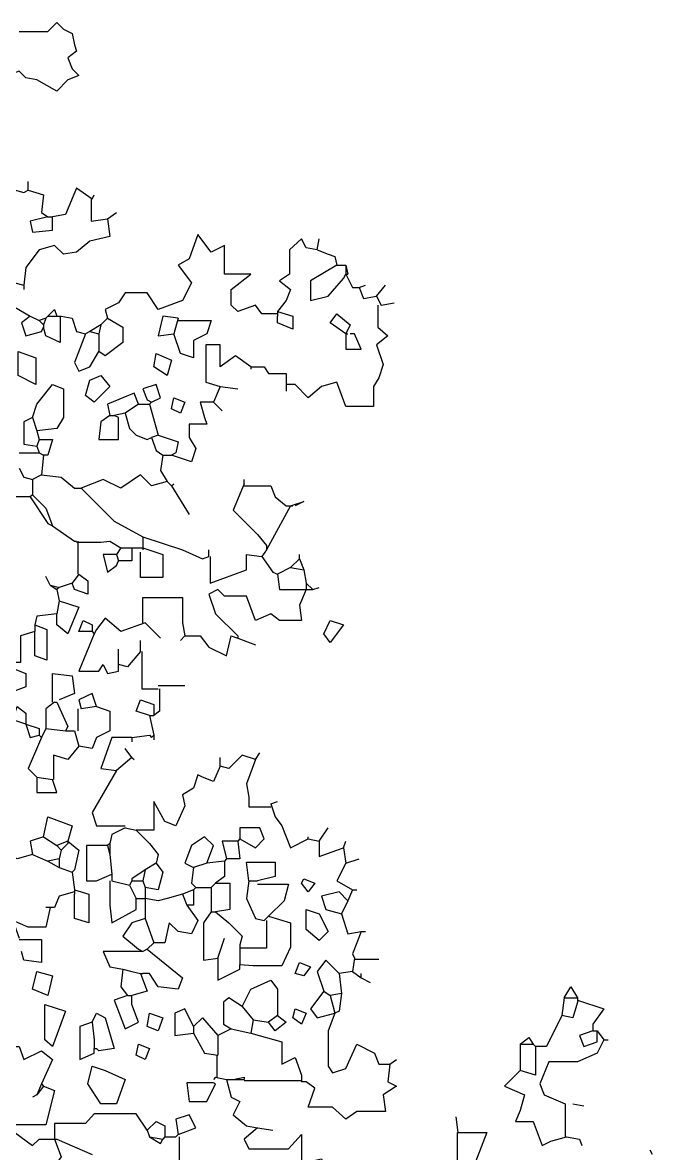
# Model space of a CAD drawing. Header units: metres. Extents: x -3.5 to 3.6, y -0.1 to 12.6.
# Drawn here: x 1.238 to 3.414, y 6.374 to 10.279 of the extents above; entities that cross this region are included whole.
import ezdxf

# ---------------------------------------------------------------- set-up
doc = ezdxf.new("R2010")
doc.units = ezdxf.units.M
doc.header["$LTSCALE"] = 0.2

msp = doc.modelspace()

# ---------------------------------------------------------------- linework, layer by layer
at = {"linetype": 'Continuous', "flags": 128}
for points in [[(1.2268, 10.2489), (1.3259, 10.2489), (1.3564, 10.2794), (1.3792, 10.2565), (1.4097, 10.2413), (1.4173, 10.2032), (1.4249, 10.1803), (1.3945, 10.1575), (1.4097, 10.1194), (1.4326, 10.0965), (1.3945, 10.0813), (1.3564, 10.0432), (1.2878, 10.0813), (1.2497, 10.0889), (1.2268, 10.1117), (1.1659, 10.0889), (1.1659, 10.0279)], [(1.1659, 9.7307), (1.1887, 9.7079), (1.2421, 9.6926), (1.2573, 9.7003)], [(1.2573, 9.7003), (1.2573, 9.7307)], [(1.2573, 9.7003), (1.3106, 9.685), (1.303, 9.6241), (1.3259, 9.6088)], [(1.4783, 9.6698), (1.4249, 9.7079), (1.3868, 9.6164), (1.3411, 9.6088)], [(1.4745, 9.6698), (1.4745, 9.5936), (1.5316, 9.6012)], [(1.4783, 9.6698), (1.4859, 9.685)], [(1.3259, 9.6088), (1.2649, 9.5936), (1.2725, 9.5555), (1.3411, 9.5631), (1.3411, 9.6088)], [(1.3259, 9.6088), (1.3335, 9.6088)], [(1.3335, 9.6088), (1.3411, 9.6088)], [(1.5316, 9.6012), (1.5621, 9.6241)], [(1.5316, 9.6012), (1.5392, 9.5402), (1.4707, 9.525), (1.4249, 9.4869), (1.3792, 9.4793), (1.3487, 9.5098), (1.2954, 9.4945), (1.2497, 9.4336), (1.2421, 9.3726)], [(2.1184, 9.2735), (2.065, 9.2735), (2.0422, 9.304), (1.9812, 9.2812), (1.9583, 9.304), (1.9583, 9.3574), (2.0269, 9.4107), (1.9355, 9.4107), (1.9355, 9.5098), (1.8898, 9.4869), (1.844, 9.5479), (1.8136, 9.464), (1.7755, 9.4412), (1.8212, 9.3802), (1.7907, 9.3193), (1.7069, 9.2888), (1.6688, 9.3459), (1.5926, 9.3459), (1.5697, 9.3116), (1.524, 9.2888), (1.5316, 9.2583)], [(2.2555, 9.4945), (2.2174, 9.5021), (2.2022, 9.5326), (2.1603, 9.4945), (2.1603, 9.4107), (2.126, 9.3878), (2.1641, 9.3574), (2.1488, 9.3193), (2.1184, 9.2812)], [(2.2555, 9.4945), (2.2631, 9.5326)], [(2.2555, 9.4945), (2.2936, 9.4793), (2.3165, 9.4717), (2.3241, 9.4412)], [(2.3241, 9.4412), (2.2327, 9.3878), (2.2327, 9.3193), (2.2936, 9.3345), (2.347, 9.3955), (2.3546, 9.4107)], [(2.3241, 9.4412), (2.3546, 9.4412)], [(2.3546, 9.4412), (2.3622, 9.4107)], [(2.3546, 9.4412), (2.3546, 9.4107)], [(1.2116, 9.3802), (1.2421, 9.3726)], [(2.3546, 9.4107), (2.3622, 9.4107)], [(2.3546, 9.4107), (2.3774, 9.365), (2.4003, 9.365)], [(1.2421, 9.3726), (1.2421, 9.3574)], [(2.4003, 9.365), (2.4232, 9.3726)], [(2.4003, 9.365), (2.4155, 9.3269), (2.4613, 9.3345)], [(2.4613, 9.3345), (2.4917, 9.3726)], [(2.4613, 9.3345), (2.4765, 9.304)], [(1.2116, 9.2964), (1.2649, 9.2659)], [(2.4651, 9.304), (2.4651, 9.2278), (2.4994, 9.1973), (2.4613, 9.1669), (2.4841, 9.0983), (2.4689, 9.0526), (2.4498, 9.0221), (2.4498, 8.9535), (2.3546, 8.9535), (2.3241, 9.0373), (2.2708, 9.0221), (2.225, 8.984), (2.1793, 9.0297), (2.1488, 9.0297)], [(2.4765, 9.304), (2.5222, 9.3116)], [(1.2649, 9.2659), (1.2344, 9.2431), (1.2497, 9.1973), (1.303, 9.2126), (1.3106, 9.2278)], [(1.2649, 9.2659), (1.2954, 9.2507)], [(1.3183, 9.2583), (1.2954, 9.2507)], [(1.3678, 9.2659), (1.3678, 9.1745), (1.3183, 9.1973), (1.3106, 9.2278)], [(1.3183, 9.2583), (1.3106, 9.2354)], [(1.3259, 9.2659), (1.3183, 9.2583)], [(1.3259, 9.2659), (1.3487, 9.2888), (1.3564, 9.2659)], [(1.3259, 9.2659), (1.3564, 9.2659)], [(1.3564, 9.2659), (1.364, 9.2659)], [(1.364, 9.2659), (1.3716, 9.2659)], [(1.3716, 9.2659), (1.4097, 9.2583), (1.4249, 9.2126), (1.4554, 9.205)], [(1.5316, 9.2583), (1.585, 9.2278), (1.585, 9.1745), (1.524, 9.1288), (1.5011, 9.144)], [(1.5316, 9.2583), (1.5088, 9.2354)], [(1.7755, 9.2583), (1.7221, 9.2659), (1.7069, 9.1973), (1.7602, 9.205)], [(1.7755, 9.2583), (1.7602, 9.205)], [(2.1184, 9.2812), (2.1717, 9.2659), (2.1717, 9.2202), (2.1184, 9.2431), (2.1184, 9.2659)], [(2.1184, 9.2812), (2.1184, 9.2735)], [(2.1184, 9.2735), (2.1184, 9.2659)], [(2.3546, 9.205), (2.3012, 9.2431), (2.3241, 9.2735), (2.3698, 9.2354), (2.3546, 9.205)], [(1.2954, 9.2507), (1.3106, 9.2354)], [(1.3106, 9.2354), (1.3106, 9.2278)], [(1.5088, 9.2354), (1.4707, 9.2126)], [(1.5088, 9.2354), (1.5011, 9.205)], [(1.7755, 9.2507), (1.8898, 9.2507), (1.8745, 9.205), (1.8288, 9.1821), (1.8288, 9.1211), (1.7831, 9.1364), (1.7602, 9.205)], [(1.4554, 9.205), (1.4173, 9.1059), (1.4326, 9.0754), (1.4707, 9.0907), (1.5011, 9.144)], [(1.4707, 9.2126), (1.4554, 9.205)], [(1.4707, 9.2126), (1.5011, 9.205)], [(1.5011, 9.205), (1.5011, 9.144)], [(2.3546, 9.205), (2.3622, 9.205)], [(2.3546, 9.205), (2.3546, 9.1516), (2.4079, 9.1516), (2.3851, 9.205), (2.3698, 9.205)], [(1.223, 9.144), (1.284, 9.1211), (1.284, 9.0297), (1.223, 9.0602), (1.223, 9.144)], [(2.0269, 9.0907), (1.9736, 9.1288), (1.9202, 9.0907), (1.9202, 9.1669), (1.8707, 9.1669), (1.8707, 9.0373), (1.9202, 9.0221)], [(1.6993, 9.1364), (1.7526, 9.1135), (1.7374, 9.0602), (1.6916, 9.0907), (1.6993, 9.1364)], [(2.0269, 9.0907), (2.0269, 9.083)], [(2.0269, 9.0907), (2.0726, 9.0907), (2.0879, 9.0678), (2.1488, 9.0678), (2.1488, 9.0297)], [(1.2725, 8.9154), (1.2878, 8.9611), (1.3411, 9.0297), (1.3792, 9.0145), (1.3792, 8.9154), (1.3564, 8.8773), (1.2878, 8.8697)], [(1.5088, 9.0602), (1.5392, 9.0221), (1.4859, 8.9687), (1.4554, 8.9916), (1.4707, 9.0449), (1.5088, 9.0602)], [(1.684, 8.9687), (1.7145, 8.984), (1.6993, 9.0297), (1.6535, 9.0145), (1.6688, 8.9764), (1.684, 8.9687)], [(1.9202, 9.0221), (1.8974, 8.9687)], [(1.9202, 9.0221), (1.9812, 9.0145)], [(2.1488, 9.0297), (2.1488, 9.0068)], [(1.6383, 8.9611), (1.6231, 8.9992), (1.5316, 8.9611), (1.5392, 8.923)], [(1.7602, 8.984), (1.7983, 8.9687), (1.7831, 8.9306), (1.7526, 8.9459), (1.7602, 8.984)], [(1.6383, 8.9611), (1.5926, 8.9306)], [(1.6383, 8.9611), (1.6764, 8.9611)], [(1.684, 8.9687), (1.6764, 8.9611)], [(1.6764, 8.9611), (1.7069, 8.8544)], [(1.8974, 8.9687), (1.8517, 8.9687), (1.8669, 8.9154), (1.8745, 8.8925), (1.8136, 8.8925), (1.8136, 8.8468), (1.8364, 8.8087), (1.8212, 8.763), (1.7526, 8.7859)], [(1.8974, 8.9687), (1.9279, 8.9383)], [(1.2725, 8.9154), (1.2421, 8.9002), (1.2421, 8.824), (1.2878, 8.8163)], [(1.2725, 8.9154), (1.2878, 8.8697)], [(1.5392, 8.923), (1.5088, 8.9002), (1.5011, 8.8392), (1.5697, 8.8392), (1.5697, 8.9154), (1.5545, 8.923)], [(1.5392, 8.923), (1.5545, 8.923)], [(1.5926, 8.9306), (1.5545, 8.923)], [(1.5926, 8.9306), (1.6078, 8.8773), (1.6307, 8.8544), (1.6688, 8.8392), (1.684, 8.8468)], [(1.2878, 8.8697), (1.2954, 8.8392)], [(1.2954, 8.8392), (1.2878, 8.8163)], [(1.2954, 8.8392), (1.3411, 8.8392), (1.3259, 8.7859), (1.3106, 8.7859)], [(1.7069, 8.8544), (1.684, 8.8468)], [(1.684, 8.8468), (1.6993, 8.8011), (1.7221, 8.7859)], [(1.7069, 8.8544), (1.7755, 8.8316), (1.7678, 8.7935), (1.7526, 8.7859)], [(1.2268, 8.7935), (1.2954, 8.7935)], [(1.2878, 8.8163), (1.2954, 8.7935)], [(1.2954, 8.7935), (1.3106, 8.7859)], [(1.3106, 8.7859), (1.303, 8.7173)], [(1.7221, 8.7859), (1.7145, 8.7325), (1.7374, 8.6944)], [(1.7221, 8.7859), (1.7526, 8.7859)], [(1.2268, 8.7401), (1.2421, 8.7097), (1.2725, 8.702)], [(1.303, 8.7173), (1.2725, 8.702)], [(1.303, 8.7173), (1.3716, 8.7097), (1.4173, 8.6716), (1.4402, 8.6716)], [(1.7374, 8.6944), (1.684, 8.6792), (1.6459, 8.7173), (1.5773, 8.6716), (1.5164, 8.702), (1.4402, 8.6716)], [(1.2725, 8.702), (1.2725, 8.6487)], [(1.4402, 8.6716), (1.5545, 8.5573), (1.6535, 8.5039)], [(1.7374, 8.6944), (1.7526, 8.6792)], [(1.7526, 8.6792), (1.7602, 8.6868)], [(1.7526, 8.6792), (1.8136, 8.5801)], [(2.0041, 8.6868), (1.966, 8.5954), (2.0498, 8.5115), (2.0803, 8.4734), (2.0803, 8.4582)], [(2.0041, 8.6868), (2.0041, 8.702)], [(2.0041, 8.6792), (2.0955, 8.6792), (2.1107, 8.6411), (2.1488, 8.6106), (2.1641, 8.6106)], [(1.2649, 8.6411), (1.204, 8.6411), (1.1506, 8.5877), (1.1278, 8.5496), (1.1049, 8.5268), (1.0973, 8.4734)], [(1.2725, 8.6487), (1.2649, 8.6411)], [(1.2649, 8.6411), (1.3259, 8.5496), (1.3411, 8.542)], [(1.2725, 8.6487), (1.3183, 8.603), (1.3411, 8.542)], [(2.1641, 8.6106), (2.0803, 8.4582)], [(2.1641, 8.6106), (2.2098, 8.6258), (2.1793, 8.6106)], [(2.1641, 8.6106), (2.1717, 8.6106)], [(1.3411, 8.542), (1.4173, 8.4887), (1.4249, 8.4887)], [(1.4249, 8.4849), (1.5088, 8.4849), (1.5392, 8.4887), (1.5773, 8.4658)], [(1.4288, 8.4887), (1.4288, 8.3744)], [(1.6535, 8.5039), (1.7907, 8.4582), (1.8593, 8.4277), (1.8821, 8.4353)], [(1.6535, 8.5039), (1.6535, 8.4658)], [(1.5621, 8.443), (1.5164, 8.443), (1.5316, 8.382), (1.5621, 8.4049), (1.5697, 8.4201)], [(1.5773, 8.4658), (1.5621, 8.443)], [(1.5621, 8.443), (1.5697, 8.4201)], [(1.6154, 8.4658), (1.6154, 8.4201), (1.5697, 8.4201)], [(1.5773, 8.4658), (1.6154, 8.4658)], [(1.6154, 8.4658), (1.6535, 8.4658)], [(1.6535, 8.4658), (1.7221, 8.443), (1.7221, 8.363), (1.6459, 8.363), (1.6459, 8.4506)], [(1.6535, 8.4658), (1.6535, 8.4582)], [(1.8821, 8.4353), (1.8821, 8.4582)], [(1.886, 8.4353), (1.886, 8.3439), (2.0117, 8.3896), (2.0117, 8.443), (2.065, 8.4353)], [(2.0803, 8.4582), (2.065, 8.4353)], [(2.1946, 8.4277), (2.1946, 8.443)], [(2.065, 8.4353), (2.1031, 8.382), (2.1184, 8.3744)], [(2.1641, 8.3972), (2.1184, 8.3744)], [(2.1946, 8.4277), (2.1641, 8.3972)], [(2.1641, 8.3972), (2.2098, 8.3896)], [(2.1946, 8.4277), (2.2098, 8.3896)], [(1.3335, 8.3363), (1.3183, 8.3668)], [(1.4326, 8.3744), (1.463, 8.3515), (1.463, 8.3058), (1.4173, 8.321), (1.4097, 8.3439)], [(1.4326, 8.3744), (1.4097, 8.3439)], [(2.1184, 8.3744), (2.126, 8.321), (2.2174, 8.321)], [(2.2098, 8.3896), (2.2174, 8.3439)], [(1.3335, 8.3363), (1.364, 8.3287)], [(1.3335, 8.3363), (1.3564, 8.321)], [(1.364, 8.3287), (1.3564, 8.321)], [(1.3564, 8.321), (1.364, 8.2829)], [(1.4097, 8.3439), (1.364, 8.3287)], [(2.2174, 8.321), (2.1946, 8.2677), (2.2022, 8.2144), (2.126, 8.2144), (2.0955, 8.2372), (2.0422, 8.2144), (2.0117, 8.2982), (1.9355, 8.2982), (1.9126, 8.321), (1.8821, 8.3058), (1.905, 8.2372), (1.9812, 8.161), (1.9812, 8.1534)], [(2.2174, 8.3439), (2.2174, 8.321)], [(2.2174, 8.3439), (2.2403, 8.321)], [(2.2174, 8.321), (2.2403, 8.321)], [(2.2403, 8.321), (2.2631, 8.3287)], [(1.364, 8.2829), (1.4326, 8.2601), (1.3945, 8.1686), (1.3564, 8.1991), (1.3564, 8.2372)], [(1.364, 8.2829), (1.3564, 8.2372)], [(1.6535, 8.2067), (1.6535, 8.2944), (1.7907, 8.2944), (1.7907, 8.2067), (1.7983, 8.161)], [(1.3564, 8.2372), (1.2878, 8.2296), (1.2802, 8.1991)], [(1.4783, 8.1763), (1.4326, 8.1763), (1.4478, 8.2144), (1.4783, 8.1991), (1.4783, 8.1763)], [(1.6612, 8.2067), (1.5773, 8.1763), (1.524, 8.222), (1.4935, 8.1839), (1.4859, 8.1686)], [(1.6612, 8.2067), (1.7145, 8.1534)], [(2.3012, 8.2144), (2.347, 8.1991), (2.3012, 8.1382), (2.2784, 8.1686), (2.3012, 8.2144)], [(1.2802, 8.1763), (1.2306, 8.161), (1.2306, 8.0696), (1.1506, 8.0696)], [(1.2802, 8.1991), (1.3221, 8.1839), (1.3221, 8.0772), (1.2802, 8.0924), (1.2802, 8.1763)], [(1.2802, 8.1991), (1.2802, 8.1763)], [(1.4859, 8.1686), (1.4326, 8.0391), (1.5011, 8.0391), (1.5164, 8.062), (1.5316, 8.0315), (1.5697, 8.0391), (1.5697, 8.062)], [(1.4783, 8.1763), (1.4859, 8.1686)], [(1.6459, 8.1077), (1.6459, 8.1458)], [(1.7983, 8.161), (1.7831, 8.1458)], [(1.7983, 8.161), (1.8517, 8.161), (1.8821, 8.1229), (1.9431, 8.0924), (1.9583, 8.161), (1.9812, 8.1534)], [(1.9812, 8.1534), (2.0422, 8.1305)], [(1.5697, 8.062), (1.5697, 8.1153)], [(1.6459, 8.1077), (1.6002, 8.0543), (1.5697, 8.062)], [(1.6497, 8.1077), (1.6497, 7.9781), (1.7069, 7.9781)], [(1.1811, 8.0162), (1.2116, 8.0467), (1.2497, 8.0315), (1.2497, 7.9858), (1.1887, 7.9629)], [(1.3411, 7.9324), (1.3411, 8.0315), (1.4097, 8.0239), (1.4173, 7.9629), (1.364, 7.94)], [(1.7107, 7.9781), (1.7107, 7.9019), (1.6916, 7.8867)], [(1.7069, 7.9896), (1.7983, 7.9896)], [(1.3487, 7.9324), (1.3183, 7.9096), (1.3183, 7.841)], [(1.3487, 7.9324), (1.3564, 7.9324)], [(1.3564, 7.9324), (1.3945, 7.8486), (1.3868, 7.8334)], [(1.4935, 7.9172), (1.4783, 7.9629), (1.4326, 7.94), (1.4402, 7.9096)], [(1.6764, 7.8867), (1.6307, 7.9019), (1.6459, 7.94), (1.6916, 7.9248), (1.6916, 7.8867)], [(1.2497, 7.8562), (1.204, 7.8715), (1.2192, 7.9172), (1.2497, 7.8943), (1.2497, 7.8562)], [(1.4288, 7.9096), (1.4288, 7.8334)], [(1.4935, 7.9172), (1.5392, 7.9019), (1.5392, 7.8334), (1.4935, 7.8105), (1.4783, 7.7724), (1.4326, 7.78)], [(1.4935, 7.9172), (1.4402, 7.9096)], [(1.2497, 7.8562), (1.2954, 7.841), (1.2954, 7.8181)], [(1.2497, 7.8562), (1.2649, 7.8105), (1.2954, 7.8181)], [(1.6764, 7.8867), (1.684, 7.8867)], [(1.6764, 7.8867), (1.6916, 7.8181)], [(1.684, 7.8867), (1.6916, 7.8867)], [(1.2954, 7.8181), (1.303, 7.8105)], [(1.3183, 7.841), (1.303, 7.8105)], [(1.3183, 7.841), (1.3868, 7.8334)], [(1.3868, 7.8334), (1.4173, 7.8334)], [(1.4173, 7.8334), (1.4326, 7.78)], [(1.6154, 7.8105), (1.6764, 7.8181), (1.684, 7.8105)], [(1.6916, 7.8181), (1.684, 7.8105)], [(1.6916, 7.8181), (1.6916, 7.8029)], [(1.303, 7.8105), (1.2573, 7.7038), (1.2878, 7.6733)], [(1.4326, 7.78), (1.3945, 7.7343), (1.3449, 7.7495), (1.3449, 7.6657)], [(1.6154, 7.8105), (1.5469, 7.8105), (1.5088, 7.7038), (1.5621, 7.6962)], [(1.6154, 7.7419), (1.5926, 7.7724)], [(1.6154, 7.8105), (1.6154, 7.7953)], [(1.6154, 7.7419), (1.5621, 7.6962)], [(1.6154, 7.7419), (1.6231, 7.7343)], [(2.0422, 7.7343), (1.9964, 7.7495), (1.9507, 7.7038), (1.9202, 7.7114)], [(1.9202, 7.7114), (1.9202, 7.7419)], [(2.0422, 7.7343), (2.0117, 7.6505), (2.0193, 7.6048), (2.0193, 7.5705), (2.0955, 7.5705)], [(2.0422, 7.7343), (2.0574, 7.7572)], [(1.5621, 7.6962), (1.4783, 7.5514), (1.4935, 7.5057), (1.5926, 7.5057)], [(1.9202, 7.7114), (1.8974, 7.6581), (1.8593, 7.6733), (1.844, 7.681), (1.8288, 7.6352), (1.7907, 7.6124), (1.7983, 7.5743), (1.7678, 7.5057), (1.7297, 7.5209), (1.6916, 7.5895), (1.6916, 7.4905), (1.6307, 7.4905)], [(1.2878, 7.6733), (1.3411, 7.6657)], [(1.2878, 7.6733), (1.2878, 7.62), (1.3564, 7.62), (1.3411, 7.6657)], [(2.0955, 7.5819), (2.1184, 7.5895)], [(2.0955, 7.5819), (2.1107, 7.5362), (2.1336, 7.5057), (2.1641, 7.4295), (2.225, 7.46)], [(1.3106, 7.4676), (1.3259, 7.5362), (1.4097, 7.5057), (1.3945, 7.4524)], [(1.3106, 7.4676), (1.2649, 7.4524), (1.2725, 7.4066)], [(1.3106, 7.4676), (1.3564, 7.4371)], [(1.5926, 7.4981), (1.5469, 7.4752), (1.5392, 7.4447)], [(1.5926, 7.4981), (1.6307, 7.4905)], [(1.6307, 7.4905), (1.6764, 7.4447), (1.7069, 7.4066), (1.6993, 7.3762)], [(1.8745, 7.3762), (1.8974, 7.4371), (1.8669, 7.4676), (1.8212, 7.4371), (1.7983, 7.3762), (1.8288, 7.3609)], [(1.9888, 7.46), (1.9812, 7.4524)], [(1.9888, 7.46), (2.0422, 7.4295), (2.0726, 7.46), (2.0574, 7.4981), (1.9888, 7.4981), (1.9888, 7.46)], [(2.225, 7.46), (2.225, 7.4676)], [(2.225, 7.46), (2.2631, 7.4524)], [(2.2631, 7.4524), (2.2936, 7.4981)], [(1.3945, 7.4524), (1.3564, 7.4371)], [(1.3564, 7.4371), (1.3716, 7.4219)], [(1.3716, 7.4219), (1.364, 7.3914)], [(1.3945, 7.4447), (1.3716, 7.4219)], [(1.3945, 7.4524), (1.3945, 7.4447)], [(1.3945, 7.4524), (1.4326, 7.4219), (1.4173, 7.3533), (1.4097, 7.3457)], [(1.5316, 7.4371), (1.4592, 7.4371), (1.4592, 7.3152), (1.4935, 7.3152), (1.5469, 7.3381)], [(1.5392, 7.4447), (1.5316, 7.4371)], [(1.5316, 7.4371), (1.5392, 7.4066)], [(1.5392, 7.4447), (1.5392, 7.4066)], [(1.9812, 7.4524), (1.9279, 7.4524), (1.9431, 7.3914)], [(1.9812, 7.4524), (1.9888, 7.3914), (1.9431, 7.3914)], [(2.2631, 7.4524), (2.2631, 7.399), (2.3241, 7.4219), (2.347, 7.4295)], [(2.347, 7.4295), (2.3546, 7.4524)], [(2.347, 7.4295), (2.3546, 7.3762)], [(1.2725, 7.4066), (1.2192, 7.3914), (1.204, 7.399)], [(1.2725, 7.4066), (1.3259, 7.3838)], [(1.364, 7.3914), (1.3259, 7.3838)], [(1.3259, 7.3838), (1.364, 7.3609)], [(1.364, 7.3914), (1.364, 7.3609)], [(1.5392, 7.4066), (1.5469, 7.3381)], [(1.9355, 7.3838), (1.8745, 7.3762)], [(1.9355, 7.3838), (1.9355, 7.3304), (1.905, 7.3076)], [(1.9431, 7.3914), (1.9355, 7.3838)], [(2.3546, 7.3762), (2.4003, 7.3914)], [(1.364, 7.3609), (1.4097, 7.3457)], [(1.4097, 7.3457), (1.4173, 7.2847)], [(1.6612, 7.3533), (1.6154, 7.3228), (1.6154, 7.3152)], [(1.6612, 7.3533), (1.6535, 7.3152)], [(1.6993, 7.3762), (1.7221, 7.3457), (1.7069, 7.2847), (1.6612, 7.2923)], [(1.6993, 7.3762), (1.6612, 7.3533)], [(1.8288, 7.3609), (1.8212, 7.3076), (1.8364, 7.2923)], [(1.8745, 7.3762), (1.8288, 7.3609)], [(2.0193, 7.3152), (2.0117, 7.38), (2.1107, 7.38), (2.1107, 7.3304), (2.0498, 7.3152)], [(2.3546, 7.3762), (2.3241, 7.3152), (2.3774, 7.2847)], [(1.5392, 7.3152), (1.5392, 7.2314), (1.5469, 7.1704), (1.6307, 7.2161), (1.6307, 7.2542)], [(1.5469, 7.3381), (1.5469, 7.3152)], [(1.5469, 7.3152), (1.6078, 7.3)], [(1.6154, 7.3152), (1.6078, 7.3)], [(1.6154, 7.3152), (1.6535, 7.3152)], [(1.6535, 7.3152), (1.6612, 7.2923)], [(1.905, 7.3076), (1.8898, 7.2923)], [(1.905, 7.3076), (1.9545, 7.3076), (1.9545, 7.2161), (1.905, 7.2085)], [(2.0193, 7.3152), (2.0117, 7.2542), (2.0422, 7.1857), (2.0726, 7.178)], [(2.0193, 7.3152), (2.0498, 7.3152)], [(2.0498, 7.3038), (2.1565, 7.3038), (2.1412, 7.2466), (2.0879, 7.1933)], [(2.2098, 7.3228), (2.2479, 7.3076), (2.225, 7.2771), (2.2022, 7.3076), (2.2098, 7.3228)], [(1.4173, 7.2771), (1.364, 7.2619), (1.3487, 7.2238), (1.3335, 7.2238)], [(1.4173, 7.2847), (1.4669, 7.2695), (1.4669, 7.1704), (1.4173, 7.1857), (1.4173, 7.2695)], [(1.4173, 7.2847), (1.4173, 7.2771)], [(1.4173, 7.2771), (1.4173, 7.2695)], [(1.6078, 7.3), (1.6307, 7.2542)], [(1.6612, 7.2923), (1.6612, 7.2542)], [(1.7907, 7.2695), (1.7374, 7.2542), (1.7069, 7.2466), (1.6612, 7.2542)], [(1.8288, 7.2847), (1.7907, 7.2695)], [(1.7907, 7.2695), (1.8059, 7.2314)], [(1.8288, 7.2847), (1.8288, 7.2314), (1.8059, 7.2314)], [(1.8364, 7.2923), (1.8288, 7.2847)], [(1.8364, 7.2923), (1.8898, 7.2923)], [(1.8898, 7.2923), (1.8898, 7.2085)], [(2.3622, 7.2466), (2.3317, 7.2771), (2.2708, 7.2619), (2.286, 7.2161), (2.3393, 7.2009)], [(2.3774, 7.2847), (2.3622, 7.2466)], [(2.3774, 7.2847), (2.3927, 7.2847)], [(1.6307, 7.2542), (1.6612, 7.2542)], [(1.6612, 7.2542), (1.6612, 7.1857)], [(1.8059, 7.2314), (1.844, 7.178), (1.8212, 7.1323), (1.7755, 7.1399), (1.745, 7.1704), (1.7297, 7.1018), (1.6916, 7.1018)], [(2.3622, 7.2466), (2.3393, 7.2009)], [(1.3335, 7.2238), (1.3183, 7.1552), (1.2573, 7.1552), (1.204, 7.178), (1.2268, 7.1171)], [(1.3335, 7.2238), (1.3183, 7.2238)], [(1.8898, 7.2085), (1.8631, 7.1704), (1.8631, 7.0409), (1.9126, 7.0485)], [(1.8898, 7.2085), (1.905, 7.2085)], [(1.905, 7.2085), (1.9507, 7.1704), (1.9964, 7.1247), (1.9888, 7.0942)], [(2.0879, 7.1933), (2.1641, 7.1704), (2.1641, 7.0866), (2.1336, 7.0218), (2.0345, 7.0218), (1.9888, 7.0256)], [(2.0879, 7.1933), (2.0726, 7.178)], [(2.2174, 7.2161), (2.2631, 7.2009), (2.2936, 7.1399), (2.2631, 7.1095), (2.2174, 7.1476), (2.2174, 7.2161)], [(2.3393, 7.2009), (2.3622, 7.1323), (2.4079, 7.1399)], [(1.6612, 7.1857), (1.6154, 7.1704), (1.585, 7.1247), (1.6383, 7.079), (1.6535, 7.0714)], [(1.6612, 7.1857), (1.6916, 7.1018)], [(2.0803, 7.178), (2.0803, 7.0828), (1.9888, 7.0828)], [(1.2268, 7.1133), (1.303, 7.1133), (1.303, 7.0333), (1.2421, 7.0409), (1.2344, 7.0714)], [(1.9126, 7.0485), (1.9355, 7.1171)], [(2.4079, 7.1399), (2.3927, 7.1018), (2.3774, 7.0637), (2.3851, 7.0485)], [(2.4079, 7.1399), (2.4232, 7.1399)], [(1.6535, 7.0714), (1.5164, 7.0714), (1.5392, 7.018), (1.585, 7.0104)], [(1.6688, 7.079), (1.6535, 7.0714)], [(1.6688, 7.079), (1.7907, 6.9799), (1.7755, 6.9418), (1.7069, 6.9494), (1.6764, 6.9952), (1.6535, 6.9952)], [(1.6916, 7.1018), (1.6688, 7.079)], [(1.9888, 7.0942), (1.9888, 7.0256)], [(1.9126, 7.0485), (1.9126, 6.9723), (1.9888, 7.0104), (1.9888, 7.0256)], [(2.1946, 7.0333), (2.2327, 7.018), (2.2098, 6.9875), (2.1793, 6.9952), (2.1946, 7.0333)], [(2.3317, 6.9952), (2.286, 7.0409), (2.2555, 7.0028), (2.2784, 6.9342)], [(2.3851, 7.0485), (2.3774, 7.0028)], [(2.3851, 7.0447), (2.4689, 7.0447)], [(1.2878, 7.0028), (1.3411, 6.9875), (1.3259, 6.919), (1.2725, 6.9418), (1.2878, 7.0028)], [(1.585, 7.0104), (1.5773, 6.9494), (1.6002, 6.919)], [(1.585, 7.0104), (1.6154, 7.0028)], [(1.6154, 7.0028), (1.6459, 6.9952)], [(1.6154, 7.0028), (1.6459, 6.9952)], [(1.6459, 6.9952), (1.6688, 6.9342), (1.6154, 6.919)], [(1.6459, 6.9952), (1.6535, 6.9952)], [(2.3774, 7.0028), (2.3317, 6.9952)], [(2.3317, 6.9952), (2.3393, 6.9266)], [(2.3774, 7.0028), (2.4079, 6.9799)], [(2.4079, 6.9799), (2.4079, 6.9952)], [(1.9964, 6.8809), (2.0269, 6.9418), (2.0955, 6.9723), (2.1184, 6.9418), (2.1184, 6.8504)], [(2.4079, 6.9799), (2.4384, 6.9647)], [(1.6002, 6.919), (1.5545, 6.9037), (1.5926, 6.8047), (1.6383, 6.8275), (1.6154, 6.8885), (1.6154, 6.919)], [(1.6002, 6.919), (1.6154, 6.919)], [(2.2784, 6.9342), (2.2327, 6.8732), (2.2555, 6.8428), (2.3165, 6.858)], [(2.2784, 6.9342), (2.3012, 6.919)], [(2.3393, 6.9266), (2.3012, 6.919)], [(2.3012, 6.919), (2.3165, 6.858)], [(2.3393, 6.9266), (2.3317, 6.8656), (2.3165, 6.858)], [(3.109, 6.9113), (3.1318, 6.9494), (3.1547, 6.9113)], [(1.0058, 6.8961), (1.1773, 6.8428), (1.1773, 6.7437), (1.2268, 6.7437), (1.2421, 6.698), (1.303, 6.7285), (1.3411, 6.698), (1.303, 6.6142)], [(1.3145, 6.8885), (1.3868, 6.8656), (1.3411, 6.7437), (1.3145, 6.7666), (1.3145, 6.8885)], [(1.9964, 6.8809), (1.9507, 6.9113), (1.9317, 6.8961), (1.9317, 6.8199), (1.9583, 6.8047)], [(1.9964, 6.8809), (2.0345, 6.8351)], [(3.109, 6.9113), (3.1013, 6.8504)], [(3.1547, 6.8961), (3.1394, 6.8428), (3.1013, 6.8504)], [(3.109, 6.9113), (3.1547, 6.9113)], [(3.1547, 6.9113), (3.1547, 6.9037)], [(3.1547, 6.9037), (3.1547, 6.8961)], [(3.1547, 6.9037), (3.2461, 6.8732), (3.208, 6.8199), (3.208, 6.797)], [(1.4783, 6.8275), (1.4935, 6.858), (1.524, 6.8428), (1.5545, 6.7361), (1.5011, 6.7285), (1.4935, 6.7361)], [(1.6764, 6.858), (1.7221, 6.8428), (1.7069, 6.797), (1.6688, 6.8123), (1.6764, 6.858)], [(1.8288, 6.8123), (1.7983, 6.8732), (1.764, 6.858), (1.764, 6.7818), (1.8288, 6.7894)], [(1.8288, 6.8123), (1.8593, 6.8428), (1.9126, 6.7818)], [(2.0345, 6.8351), (2.0269, 6.7894)], [(2.0345, 6.8351), (2.0879, 6.8275)], [(2.1184, 6.8504), (2.1488, 6.8275), (2.1107, 6.797), (2.0879, 6.8275)], [(2.1184, 6.8504), (2.0879, 6.8275)], [(2.1793, 6.8732), (2.2174, 6.858), (2.2022, 6.8199), (2.1717, 6.8428), (2.1793, 6.8732)], [(2.3165, 6.858), (2.2936, 6.797), (2.2936, 6.6751), (2.3089, 6.6523), (2.3546, 6.6675), (2.3927, 6.7513), (2.4536, 6.7208), (2.4689, 6.6827), (2.507, 6.6827)], [(3.1013, 6.8504), (3.048, 6.7437), (3.0099, 6.7437)], [(1.4783, 6.8275), (1.4364, 6.8123), (1.4364, 6.698), (1.4859, 6.7208), (1.4859, 6.7361)], [(1.4783, 6.8275), (1.4859, 6.7666)], [(1.8288, 6.8123), (1.8288, 6.7894)], [(1.9583, 6.8047), (1.9126, 6.7818)], [(1.9583, 6.8047), (2.0269, 6.7894)], [(3.208, 6.797), (3.1623, 6.7818), (3.1775, 6.7437), (3.2233, 6.7589), (3.2233, 6.797)], [(3.208, 6.797), (3.2156, 6.797)], [(3.2156, 6.797), (3.2233, 6.797)], [(3.2233, 6.797), (3.2461, 6.7666)], [(1.4859, 6.7666), (1.4859, 6.7361)], [(1.4859, 6.7666), (1.4859, 6.7361)], [(1.8288, 6.7894), (1.8669, 6.7208), (1.9126, 6.7132)], [(1.9126, 6.7818), (1.9126, 6.7132)], [(2.0269, 6.7894), (2.1336, 6.7589), (2.1336, 6.6827), (2.1793, 6.7056), (2.2022, 6.6446), (2.2022, 6.6218)], [(2.9566, 6.7513), (2.987, 6.7742), (3.0023, 6.7513)], [(3.2461, 6.7666), (3.2233, 6.7208), (3.1547, 6.6904), (3.0556, 6.6904), (3.0251, 6.6142), (3.0404, 6.5761), (3.1128, 6.5456), (3.1128, 6.4313)], [(3.2461, 6.7666), (3.2614, 6.7666)], [(1.4859, 6.7361), (1.4935, 6.7361)], [(1.6383, 6.7513), (1.6764, 6.7361), (1.6612, 6.698), (1.6307, 6.7132), (1.6383, 6.7513)], [(2.9566, 6.7513), (3.0023, 6.7513)], [(2.9566, 6.7513), (2.9566, 6.6599)], [(3.0099, 6.7437), (3.0099, 6.6446), (2.9566, 6.6599)], [(3.0023, 6.7513), (3.0099, 6.7437)], [(1.9088, 6.7132), (1.9088, 6.637)], [(2.507, 6.6827), (2.4994, 6.6218), (2.5298, 6.6065), (2.4841, 6.5761), (2.4917, 6.5189), (2.3927, 6.5189), (2.3546, 6.4922), (2.3089, 6.5342), (2.225, 6.5342), (2.2479, 6.5989), (2.2174, 6.6218), (2.2022, 6.6218)], [(2.507, 6.6827), (2.5298, 6.698)], [(1.4783, 6.6751), (1.524, 6.6599), (1.5926, 6.6294), (1.5621, 6.5456), (1.5088, 6.5456), (1.463, 6.6142), (1.4783, 6.6751)], [(2.9566, 6.6599), (2.9032, 6.6065), (2.9718, 6.5761), (2.9566, 6.5227), (2.9413, 6.4846), (3.0023, 6.4846), (3.0328, 6.4008), (3.0632, 6.416), (3.1166, 6.4313)], [(1.3106, 6.6065), (1.3487, 6.5913), (1.3183, 6.4732), (1.1659, 6.4732)], [(1.303, 6.6142), (1.2878, 6.5761)], [(1.3106, 6.6065), (1.2878, 6.5761)], [(1.303, 6.6142), (1.3106, 6.6065)], [(1.8974, 6.618), (1.8059, 6.618), (1.8136, 6.5532), (1.8745, 6.5532), (1.905, 6.6142), (1.8974, 6.618)], [(1.905, 6.637), (1.8974, 6.6294)], [(1.905, 6.637), (1.9431, 6.6294)], [(1.9431, 6.6294), (1.966, 6.6294)], [(1.9431, 6.6294), (1.9583, 6.5684), (1.9888, 6.5532), (1.966, 6.5075), (2.0117, 6.4694), (2.0498, 6.4618)], [(1.966, 6.6294), (2.0041, 6.637), (2.0041, 6.6294)], [(1.966, 6.6294), (2.0041, 6.6294)], [(2.0041, 6.6256), (2.2022, 6.6256)], [(1.2878, 6.5761), (1.2725, 6.5684)], [(3.1394, 6.5456), (3.1775, 6.538)], [(1.1659, 6.4846), (1.2116, 6.4465), (1.2725, 6.4008), (1.2954, 6.4237), (1.3487, 6.4237)], [(1.6688, 6.4541), (1.6307, 6.5113), (1.4859, 6.5113), (1.4554, 6.477), (1.3487, 6.477), (1.3487, 6.4237)], [(1.6688, 6.4541), (1.6993, 6.4846), (1.7297, 6.4694), (1.7297, 6.4313)], [(1.7755, 6.4389), (1.8364, 6.4618), (1.8136, 6.5075), (1.7678, 6.4922), (1.7755, 6.4389)], [(2.7432, 6.4465), (2.7356, 6.4999)], [(1.6688, 6.4541), (1.6764, 6.4313)], [(2.0498, 6.4618), (2.0041, 6.4237), (2.0193, 6.3894), (2.1565, 6.3894), (2.2022, 6.4389), (2.2022, 6.3398), (2.2708, 6.3551), (2.2784, 6.3246), (2.3089, 6.3246)], [(2.0498, 6.4618), (2.1031, 6.4541)], [(2.7394, 6.4465), (2.7394, 6.3322), (2.6518, 6.3017), (2.6518, 6.2865)], [(2.7432, 6.4465), (2.8423, 6.4465), (2.7889, 6.3094), (2.8118, 6.2865), (2.9185, 6.3246), (2.9337, 6.3475)], [(1.3487, 6.4237), (1.3716, 6.3627), (1.3106, 6.2789), (1.3945, 6.2484), (1.364, 6.1189), (1.4097, 6.096), (1.4249, 6.0808), (1.4707, 6.096), (1.4973, 6.0808), (1.4973, 6.1798), (1.524, 6.2103)], [(1.3487, 6.4237), (1.3564, 6.4237)], [(1.3564, 6.4237), (1.4783, 6.3703)], [(1.6764, 6.4313), (1.7221, 6.4237)], [(1.6764, 6.4313), (1.7145, 6.4084), (1.7221, 6.4237)], [(1.7297, 6.4313), (1.7221, 6.4237)], [(1.7297, 6.4313), (1.7678, 6.4313)], [(1.7793, 6.4313), (1.7793, 6.3398), (1.745, 6.3246)], [(1.7755, 6.4389), (1.7678, 6.4313)], [(3.1166, 6.4313), (3.1623, 6.4237), (3.1699, 6.4008)], [(3.4138, 6.3703), (3.4061, 6.3856)]]:
    msp.add_lwpolyline(points, dxfattribs=at)

doc.saveas('drawing.dxf')
